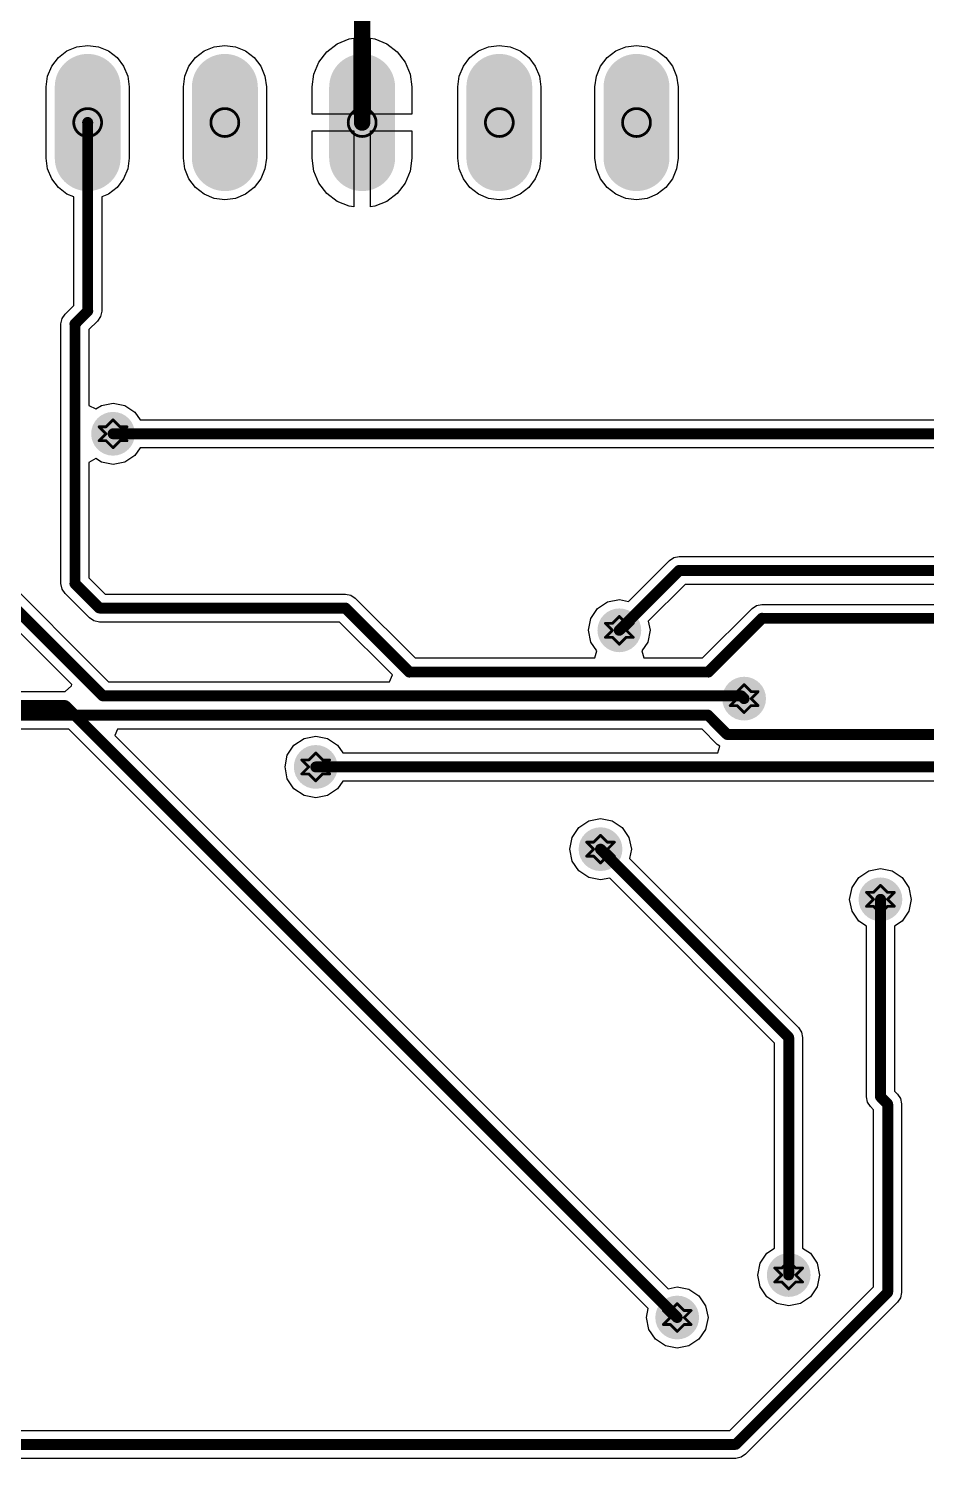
# Model space of a CAD drawing. Header units: millimetres. Extents: x -4.38 to -1.03, y 0 to 2.6.
# Drawn here: x -3.832 to -3.188, y 1.05 to 2.075 of the extents above; entities that cross this region are included whole.
import ezdxf

# ---------------------------------------------------------------- set-up
doc = ezdxf.new("R2010")
doc.units = ezdxf.units.MM
doc.header["$MEASUREMENT"] = 0
for name, color, linetype in [('BottomLayer', 5, 'Continuous'), ('DrillDrawing', 1, 'Continuous'), ('PadHoleLayer', 156, 'Continuous')]:
    doc.layers.add(name, color=color, linetype=linetype)

msp = doc.modelspace()

# ---------------------------------------------------------------- hatches: boundary and pattern name
at = {"layer": 'BottomLayer'}
h = msp.add_hatch(color=5, dxfattribs=at)
edge = h.paths.add_edge_path()
edge.add_arc((-3.7892, 2.0335), 0.0236, 0, 180)
edge.add_line((-3.8128, 2.0335), (-3.8128, 1.9823))
edge.add_arc((-3.7892, 1.9823), 0.0236, 180, 360)
edge.add_line((-3.7656, 1.9823), (-3.7656, 2.0335))
h = msp.add_hatch(color=5, dxfattribs=at)
edge = h.paths.add_edge_path()
edge.add_arc((-3.6908, 2.0335), 0.0236, 0, 180)
edge.add_line((-3.7144, 2.0335), (-3.7144, 1.9823))
edge.add_arc((-3.6908, 1.9823), 0.0236, 180, 360)
edge.add_line((-3.6671, 1.9823), (-3.6671, 2.0335))
h = msp.add_hatch(color=5, dxfattribs=at)
edge = h.paths.add_edge_path()
edge.add_arc((-3.5923, 2.0335), 0.0236, 0, 180)
edge.add_line((-3.616, 2.0335), (-3.616, 1.9823))
edge.add_arc((-3.5923, 1.9823), 0.0236, 180, 360)
edge.add_line((-3.5687, 1.9823), (-3.5687, 2.0335))
h = msp.add_hatch(color=5, dxfattribs=at)
edge = h.paths.add_edge_path()
edge.add_arc((-3.4939, 2.0335), 0.0236, 0, 180)
edge.add_line((-3.5175, 2.0335), (-3.5175, 1.9823))
edge.add_arc((-3.4939, 1.9823), 0.0236, 180, 360)
edge.add_line((-3.4703, 1.9823), (-3.4703, 2.0335))
h = msp.add_hatch(color=5, dxfattribs=at)
edge = h.paths.add_edge_path()
edge.add_arc((-3.3955, 2.0335), 0.0236, 0, 180)
edge.add_line((-3.4191, 2.0335), (-3.4191, 1.9823))
edge.add_arc((-3.3955, 1.9823), 0.0236, 180, 360)
edge.add_line((-3.3719, 1.9823), (-3.3719, 2.0335))
h = msp.add_hatch(color=5, dxfattribs=at)
edge = h.paths.add_edge_path()
edge.add_arc((-3.771, 1.7846), 0.0157, 0, 360, ccw=False)
h = msp.add_hatch(color=5, dxfattribs=at)
edge = h.paths.add_edge_path()
edge.add_arc((-3.4078, 1.6436), 0.0157, 0, 360, ccw=False)
h = msp.add_hatch(color=5, dxfattribs=at)
edge = h.paths.add_edge_path()
edge.add_arc((-3.3183, 1.5946), 0.0157, 0, 360, ccw=False)
h = msp.add_hatch(color=5, dxfattribs=at)
edge = h.paths.add_edge_path()
edge.add_arc((-3.6256, 1.5456), 0.0157, 0, 360, ccw=False)
h = msp.add_hatch(color=5, dxfattribs=at)
edge = h.paths.add_edge_path()
edge.add_arc((-3.4213, 1.4866), 0.0157, 0, 360, ccw=False)
h = msp.add_hatch(color=5, dxfattribs=at)
edge = h.paths.add_edge_path()
edge.add_arc((-3.2205, 1.4506), 0.0157, 0, 360, ccw=False)
h = msp.add_hatch(color=5, dxfattribs=at)
edge = h.paths.add_edge_path()
edge.add_arc((-3.2863, 1.1811), 0.0157, 0, 360, ccw=False)
h = msp.add_hatch(color=5, dxfattribs=at)
edge = h.paths.add_edge_path()
edge.add_arc((-3.3663, 1.1506), 0.0157, 0, 360, ccw=False)
at = {"layer": 'PadHoleLayer'}
h = msp.add_hatch(color=156, dxfattribs=at)
edge = h.paths.add_edge_path()
edge.add_arc((-3.7892, 2.0079), 0.0118, 0, 360, ccw=False)
h = msp.add_hatch(color=156, dxfattribs=at)
edge = h.paths.add_edge_path()
edge.add_arc((-3.6908, 2.0079), 0.0118, 0, 360, ccw=False)
h = msp.add_hatch(color=156, dxfattribs=at)
edge = h.paths.add_edge_path()
edge.add_arc((-3.5923, 2.0079), 0.0118, 0, 360, ccw=False)
h = msp.add_hatch(color=156, dxfattribs=at)
edge = h.paths.add_edge_path()
edge.add_arc((-3.4939, 2.0079), 0.0118, 0, 360, ccw=False)
h = msp.add_hatch(color=156, dxfattribs=at)
edge = h.paths.add_edge_path()
edge.add_arc((-3.3955, 2.0079), 0.0118, 0, 360, ccw=False)

# ---------------------------------------------------------------- linework, layer by layer
at = {"layer": 'BottomLayer'}
for p, q in [((-3.8041, 2.0593), (-3.7969, 2.0622)), ((-3.7969, 2.0622), (-3.7892, 2.0632)), ((-3.7892, 2.0632), (-3.7815, 2.0622)), ((-3.7815, 2.0622), (-3.7743, 2.0593)), ((-3.7057, 2.0593), (-3.6985, 2.0622)), ((-3.6985, 2.0622), (-3.6908, 2.0632)), ((-3.6908, 2.0632), (-3.6831, 2.0622)), ((-3.6831, 2.0622), (-3.6759, 2.0593)), ((-3.6176, 2.0587), (-3.6102, 2.0644)), ((-3.6102, 2.0644), (-3.6016, 2.068)), ((-3.6016, 2.068), (-3.5982, 2.0684)), ((-3.5982, 2.0684), (-3.5982, 2.0138)), ((-3.5864, 2.0138), (-3.5864, 2.0684)), ((-3.5864, 2.0684), (-3.5831, 2.068)), ((-3.5831, 2.068), (-3.5745, 2.0644)), ((-3.5745, 2.0644), (-3.5671, 2.0587)), ((-3.5088, 2.0593), (-3.5016, 2.0622)), ((-3.5016, 2.0622), (-3.4939, 2.0632)), ((-3.4939, 2.0632), (-3.4862, 2.0622)), ((-3.4862, 2.0622), (-3.479, 2.0593)), ((-3.4104, 2.0593), (-3.4032, 2.0622)), ((-3.4032, 2.0622), (-3.3955, 2.0632)), ((-3.3955, 2.0632), (-3.3878, 2.0622)), ((-3.3878, 2.0622), (-3.3806, 2.0593)), ((-3.815, 2.0484), (-3.8102, 2.0545)), ((-3.8102, 2.0545), (-3.8041, 2.0593)), ((-3.7743, 2.0593), (-3.7681, 2.0545)), ((-3.7681, 2.0545), (-3.7634, 2.0484)), ((-3.7166, 2.0484), (-3.7118, 2.0545)), ((-3.7118, 2.0545), (-3.7057, 2.0593)), ((-3.6759, 2.0593), (-3.6697, 2.0545)), ((-3.6697, 2.0545), (-3.665, 2.0484)), ((-3.6233, 2.0513), (-3.6176, 2.0587)), ((-3.5671, 2.0587), (-3.5614, 2.0513)), ((-3.5197, 2.0484), (-3.515, 2.0545)), ((-3.515, 2.0545), (-3.5088, 2.0593)), ((-3.479, 2.0593), (-3.4728, 2.0545)), ((-3.4728, 2.0545), (-3.4681, 2.0484)), ((-3.4213, 2.0484), (-3.4165, 2.0545)), ((-3.4165, 2.0545), (-3.4104, 2.0593)), ((-3.3806, 2.0593), (-3.3744, 2.0545)), ((-3.3744, 2.0545), (-3.3697, 2.0484)), ((-3.818, 2.0412), (-3.815, 2.0484)), ((-3.7634, 2.0484), (-3.7604, 2.0412)), ((-3.7195, 2.0412), (-3.7166, 2.0484)), ((-3.665, 2.0484), (-3.662, 2.0412)), ((-3.6281, 2.0335), (-3.6269, 2.0427)), ((-3.6269, 2.0427), (-3.6233, 2.0513)), ((-3.5614, 2.0513), (-3.5578, 2.0427)), ((-3.5578, 2.0427), (-3.5566, 2.0335)), ((-3.5227, 2.0412), (-3.5197, 2.0484)), ((-3.4681, 2.0484), (-3.4651, 2.0412)), ((-3.4243, 2.0412), (-3.4213, 2.0484)), ((-3.3697, 2.0484), (-3.3667, 2.0412)), ((-3.819, 2.0335), (-3.818, 2.0412)), ((-3.819, 1.9823), (-3.819, 2.0335)), ((-3.7604, 2.0412), (-3.7594, 2.0335)), ((-3.7594, 2.0335), (-3.7594, 1.9823)), ((-3.7205, 2.0335), (-3.7195, 2.0412)), ((-3.7205, 1.9823), (-3.7205, 2.0335)), ((-3.662, 2.0412), (-3.661, 2.0335)), ((-3.661, 2.0335), (-3.661, 1.9823)), ((-3.6281, 2.0138), (-3.6281, 2.0335)), ((-3.5566, 2.0335), (-3.5566, 2.0138)), ((-3.5237, 2.0335), (-3.5227, 2.0412)), ((-3.5237, 1.9823), (-3.5237, 2.0335)), ((-3.4651, 2.0412), (-3.4641, 2.0335)), ((-3.4641, 2.0335), (-3.4641, 1.9823)), ((-3.4253, 2.0335), (-3.4243, 2.0412)), ((-3.4253, 1.9823), (-3.4253, 2.0335)), ((-3.3667, 2.0412), (-3.3657, 2.0335)), ((-3.3657, 2.0335), (-3.3657, 1.9823)), ((-3.5982, 2.0138), (-3.6281, 2.0138)), ((-3.5566, 2.0138), (-3.5864, 2.0138)), ((-3.6281, 1.9823), (-3.6281, 2.002)), ((-3.6281, 2.002), (-3.5982, 2.002)), ((-3.5982, 2.002), (-3.5982, 1.9473)), ((-3.5864, 1.9473), (-3.5864, 2.002)), ((-3.5864, 2.002), (-3.5566, 2.002)), ((-3.5566, 2.002), (-3.5566, 1.9823)), ((-3.818, 1.9746), (-3.819, 1.9823)), ((-3.7594, 1.9823), (-3.7604, 1.9746)), ((-3.7195, 1.9746), (-3.7205, 1.9823)), ((-3.661, 1.9823), (-3.662, 1.9746)), ((-3.6269, 1.973), (-3.6281, 1.9823)), ((-3.5566, 1.9823), (-3.5578, 1.973)), ((-3.5227, 1.9746), (-3.5237, 1.9823)), ((-3.4641, 1.9823), (-3.4651, 1.9746)), ((-3.4243, 1.9746), (-3.4253, 1.9823)), ((-3.3657, 1.9823), (-3.3667, 1.9746)), ((-3.815, 1.9674), (-3.818, 1.9746)), ((-3.7604, 1.9746), (-3.7634, 1.9674)), ((-3.7166, 1.9674), (-3.7195, 1.9746)), ((-3.662, 1.9746), (-3.665, 1.9674)), ((-3.6233, 1.9644), (-3.6269, 1.973)), ((-3.5578, 1.973), (-3.5614, 1.9644)), ((-3.5197, 1.9674), (-3.5227, 1.9746)), ((-3.4651, 1.9746), (-3.4681, 1.9674)), ((-3.4213, 1.9674), (-3.4243, 1.9746)), ((-3.3667, 1.9746), (-3.3697, 1.9674)), ((-3.8102, 1.9612), (-3.815, 1.9674)), ((-3.8041, 1.9565), (-3.8102, 1.9612)), ((-3.7681, 1.9612), (-3.7743, 1.9565)), ((-3.7634, 1.9674), (-3.7681, 1.9612)), ((-3.7118, 1.9612), (-3.7166, 1.9674)), ((-3.7057, 1.9565), (-3.7118, 1.9612)), ((-3.6697, 1.9612), (-3.6759, 1.9565)), ((-3.665, 1.9674), (-3.6697, 1.9612)), ((-3.6176, 1.957), (-3.6233, 1.9644)), ((-3.5614, 1.9644), (-3.5671, 1.957)), ((-3.515, 1.9612), (-3.5197, 1.9674)), ((-3.5088, 1.9565), (-3.515, 1.9612)), ((-3.4728, 1.9612), (-3.479, 1.9565)), ((-3.4681, 1.9674), (-3.4728, 1.9612)), ((-3.4165, 1.9612), (-3.4213, 1.9674)), ((-3.4104, 1.9565), (-3.4165, 1.9612)), ((-3.3744, 1.9612), (-3.3806, 1.9565)), ((-3.3697, 1.9674), (-3.3744, 1.9612)), ((-3.7992, 1.9545), (-3.8041, 1.9565)), ((-3.7992, 1.8767), (-3.7992, 1.9545)), ((-3.7743, 1.9565), (-3.7791, 1.9545)), ((-3.7791, 1.9545), (-3.7791, 1.8726)), ((-3.6985, 1.9535), (-3.7057, 1.9565)), ((-3.6908, 1.9525), (-3.6985, 1.9535)), ((-3.6831, 1.9535), (-3.6908, 1.9525)), ((-3.6759, 1.9565), (-3.6831, 1.9535)), ((-3.6102, 1.9513), (-3.6176, 1.957)), ((-3.6016, 1.9478), (-3.6102, 1.9513)), ((-3.5745, 1.9513), (-3.5831, 1.9478)), ((-3.5671, 1.957), (-3.5745, 1.9513)), ((-3.5016, 1.9535), (-3.5088, 1.9565)), ((-3.4939, 1.9525), (-3.5016, 1.9535)), ((-3.4862, 1.9535), (-3.4939, 1.9525)), ((-3.479, 1.9565), (-3.4862, 1.9535)), ((-3.4032, 1.9535), (-3.4104, 1.9565)), ((-3.3955, 1.9525), (-3.4032, 1.9535)), ((-3.3878, 1.9535), (-3.3955, 1.9525)), ((-3.3806, 1.9565), (-3.3878, 1.9535)), ((-3.5982, 1.9473), (-3.6016, 1.9478)), ((-3.5831, 1.9478), (-3.5864, 1.9473)), ((-3.8084, 1.8634), (-3.8076, 1.8673)), ((-3.8076, 1.8673), (-3.8054, 1.8705)), ((-3.8054, 1.8705), (-3.7992, 1.8767)), ((-3.7799, 1.8687), (-3.7821, 1.8655)), ((-3.7791, 1.8726), (-3.7799, 1.8687)), ((-3.8084, 1.6771), (-3.8084, 1.8634)), ((-3.7821, 1.8655), (-3.7883, 1.8593)), ((-3.7883, 1.8593), (-3.7883, 1.805)), ((-3.976, 1.8084), (-3.7742, 1.6066)), ((-3.7794, 1.805), (-3.771, 1.8066)), ((-3.771, 1.8066), (-3.7625, 1.805)), ((-3.8006, 1.6047), (-3.9931, 1.7972)), ((-3.7883, 1.805), (-3.7833, 1.8024)), ((-3.7833, 1.8024), (-3.7794, 1.805)), ((-3.7625, 1.805), (-3.7553, 1.8002)), ((-3.7553, 1.8002), (-3.7516, 1.7946)), ((-3.7516, 1.7946), (-2.5107, 1.7946)), ((-3.7833, 1.7668), (-3.7883, 1.7641)), ((-3.7794, 1.7642), (-3.7833, 1.7668)), ((-3.7553, 1.769), (-3.7625, 1.7642)), ((-3.7516, 1.7745), (-3.7553, 1.769)), ((-2.5107, 1.7745), (-3.7516, 1.7745)), ((-3.7883, 1.7641), (-3.7883, 1.6812)), ((-3.771, 1.7625), (-3.7794, 1.7642)), ((-3.7625, 1.7642), (-3.771, 1.7625)), ((-3.4012, 1.6643), (-3.3719, 1.6937)), ((-3.3719, 1.6937), (-3.3687, 1.6958)), ((-3.3687, 1.6958), (-3.3648, 1.6966)), ((-3.3648, 1.6966), (-2.2655, 1.6966)), ((-3.8076, 1.6732), (-3.8084, 1.6771)), ((-3.8054, 1.67), (-3.8076, 1.6732)), ((-3.7883, 1.6812), (-3.7767, 1.6696)), ((-3.3607, 1.6765), (-3.3871, 1.6501)), ((-2.2613, 1.6765), (-3.3607, 1.6765)), ((-3.7879, 1.6525), (-3.8054, 1.67)), ((-3.7767, 1.6696), (-3.6043, 1.6696)), ((-3.6043, 1.6696), (-3.6005, 1.6688)), ((-3.6005, 1.6688), (-3.5972, 1.6667)), ((-3.5972, 1.6667), (-3.5543, 1.6238)), ((-3.4234, 1.6592), (-3.4163, 1.664)), ((-3.4163, 1.664), (-3.4078, 1.6656)), ((-3.4078, 1.6656), (-3.4012, 1.6643)), ((-3.3093, 1.6614), (-3.3055, 1.6622)), ((-3.3055, 1.6622), (-1.9452, 1.6622)), ((-3.7847, 1.6503), (-3.7879, 1.6525)), ((-3.4299, 1.6436), (-3.4282, 1.652)), ((-3.4282, 1.652), (-3.4234, 1.6592)), ((-3.3481, 1.6238), (-3.3126, 1.6593)), ((-3.3126, 1.6593), (-3.3093, 1.6614)), ((-3.7808, 1.6495), (-3.7847, 1.6503)), ((-3.6085, 1.6495), (-3.7808, 1.6495)), ((-3.5706, 1.6116), (-3.6085, 1.6495)), ((-3.4282, 1.6351), (-3.4299, 1.6436)), ((-3.3857, 1.6436), (-3.3874, 1.6351)), ((-3.3871, 1.6501), (-3.3857, 1.6436)), ((-3.424, 1.6288), (-3.4282, 1.6351)), ((-3.3874, 1.6351), (-3.3917, 1.6288)), ((-3.5543, 1.6238), (-3.4255, 1.6238)), ((-3.4255, 1.6238), (-3.424, 1.6288)), ((-3.3917, 1.6288), (-3.3902, 1.6238)), ((-3.3902, 1.6238), (-3.3481, 1.6238)), ((-3.5726, 1.6066), (-3.5706, 1.6116)), ((-3.8053, 1.5996), (-3.8008, 1.6037)), ((-3.8008, 1.6037), (-3.8006, 1.6047)), ((-3.7742, 1.6066), (-3.5726, 1.6066)), ((-3.91, 1.5996), (-3.8053, 1.5996)), ((-3.8027, 1.5728), (-3.9155, 1.5728)), ((-3.3871, 1.1571), (-3.8027, 1.5728)), ((-3.7678, 1.5728), (-3.7697, 1.5681)), ((-3.3485, 1.5728), (-3.7678, 1.5728)), ((-3.3376, 1.5618), (-3.3485, 1.5728)), ((-3.7697, 1.5681), (-3.3729, 1.1713)), ((-3.646, 1.554), (-3.6412, 1.5612)), ((-3.6412, 1.5612), (-3.634, 1.566)), ((-3.634, 1.566), (-3.6256, 1.5676)), ((-3.6256, 1.5676), (-3.6171, 1.566)), ((-3.6171, 1.566), (-3.61, 1.5612)), ((-3.61, 1.5612), (-3.6062, 1.5556)), ((-3.3357, 1.5606), (-3.3376, 1.5618)), ((-3.3372, 1.5556), (-3.3357, 1.5606)), ((-3.6476, 1.5456), (-3.646, 1.554)), ((-3.6062, 1.5556), (-3.3372, 1.5556)), ((-3.646, 1.5371), (-3.6476, 1.5456)), ((-3.6412, 1.53), (-3.646, 1.5371)), ((-3.634, 1.5252), (-3.6412, 1.53)), ((-3.61, 1.53), (-3.6171, 1.5252)), ((-3.6062, 1.5355), (-3.61, 1.53)), ((-2.8448, 1.5355), (-3.6062, 1.5355)), ((-3.6256, 1.5235), (-3.634, 1.5252)), ((-3.6171, 1.5252), (-3.6256, 1.5235)), ((-3.4298, 1.507), (-3.4213, 1.5086)), ((-3.4213, 1.5086), (-3.4129, 1.507)), ((-3.4417, 1.495), (-3.4369, 1.5022)), ((-3.4369, 1.5022), (-3.4298, 1.507)), ((-3.4129, 1.507), (-3.4057, 1.5022)), ((-3.4057, 1.5022), (-3.4009, 1.495)), ((-3.4434, 1.4866), (-3.4417, 1.495)), ((-3.4009, 1.495), (-3.3992, 1.4866)), ((-3.4417, 1.4781), (-3.4434, 1.4866)), ((-3.4369, 1.471), (-3.4417, 1.4781)), ((-3.3992, 1.4866), (-3.4006, 1.48)), ((-3.4006, 1.48), (-3.2792, 1.3587)), ((-3.4298, 1.4662), (-3.4369, 1.471)), ((-3.2361, 1.4663), (-3.2289, 1.471)), ((-3.2289, 1.471), (-3.2205, 1.4727)), ((-3.2205, 1.4727), (-3.212, 1.471)), ((-3.212, 1.471), (-3.2049, 1.4663)), ((-3.4213, 1.4645), (-3.4298, 1.4662)), ((-3.4147, 1.4658), (-3.4213, 1.4645)), ((-3.2964, 1.3474), (-3.4147, 1.4658)), ((-3.2426, 1.4506), (-3.2409, 1.4591)), ((-3.2409, 1.4591), (-3.2361, 1.4663)), ((-3.2049, 1.4663), (-3.2001, 1.4591)), ((-3.2001, 1.4591), (-3.1984, 1.4506)), ((-3.2409, 1.4422), (-3.2426, 1.4506)), ((-3.1984, 1.4506), (-3.2001, 1.4422)), ((-3.2361, 1.435), (-3.2409, 1.4422)), ((-3.2001, 1.4422), (-3.2049, 1.435)), ((-3.2305, 1.4313), (-3.2361, 1.435)), ((-3.2305, 1.309), (-3.2305, 1.4313)), ((-3.2049, 1.435), (-3.2104, 1.4313)), ((-3.2104, 1.4313), (-3.2104, 1.3131)), ((-3.2792, 1.3587), (-3.2771, 1.3554)), ((-3.2771, 1.3554), (-3.2763, 1.3516)), ((-3.2964, 1.2004), (-3.2964, 1.3474)), ((-3.2763, 1.3516), (-3.2763, 1.2004)), ((-3.2104, 1.3131), (-3.2082, 1.3109)), ((-3.2297, 1.3051), (-3.2305, 1.309)), ((-3.2276, 1.3019), (-3.2297, 1.3051)), ((-3.2082, 1.3109), (-3.2061, 1.3077)), ((-3.2061, 1.3077), (-3.2053, 1.3038)), ((-3.2053, 1.3038), (-3.2053, 1.1686)), ((-3.2254, 1.2997), (-3.2276, 1.3019)), ((-3.2254, 1.1727), (-3.2254, 1.2997)), ((-3.3019, 1.1967), (-3.2964, 1.2004)), ((-3.2763, 1.2004), (-3.2707, 1.1967)), ((-3.3067, 1.1896), (-3.3019, 1.1967)), ((-3.2707, 1.1967), (-3.2659, 1.1896)), ((-3.3084, 1.1811), (-3.3067, 1.1896)), ((-3.3067, 1.1727), (-3.3084, 1.1811)), ((-3.2659, 1.1896), (-3.2642, 1.1811)), ((-3.2642, 1.1811), (-3.2659, 1.1727)), ((-3.3729, 1.1713), (-3.3663, 1.1726)), ((-3.3663, 1.1726), (-3.3579, 1.171)), ((-3.3579, 1.171), (-3.3507, 1.1662)), ((-3.3285, 1.0696), (-3.2254, 1.1727)), ((-3.3019, 1.1655), (-3.3067, 1.1727)), ((-3.2659, 1.1727), (-3.2707, 1.1655)), ((-3.3507, 1.1662), (-3.3459, 1.159)), ((-3.2082, 1.1615), (-3.3172, 1.0525)), ((-3.2948, 1.1607), (-3.3019, 1.1655)), ((-3.2863, 1.159), (-3.2948, 1.1607)), ((-3.2779, 1.1607), (-3.2863, 1.159)), ((-3.2707, 1.1655), (-3.2779, 1.1607)), ((-3.2061, 1.1647), (-3.2082, 1.1615)), ((-3.2053, 1.1686), (-3.2061, 1.1647)), ((-3.3884, 1.1506), (-3.3871, 1.1571)), ((-3.3867, 1.1421), (-3.3884, 1.1506)), ((-3.3459, 1.159), (-3.3442, 1.1506)), ((-3.3442, 1.1506), (-3.3459, 1.1421)), ((-3.3819, 1.135), (-3.3867, 1.1421)), ((-3.3459, 1.1421), (-3.3507, 1.135)), ((-3.3748, 1.1302), (-3.3819, 1.135)), ((-3.3663, 1.1285), (-3.3748, 1.1302)), ((-3.3579, 1.1302), (-3.3663, 1.1285)), ((-3.3507, 1.135), (-3.3579, 1.1302)), ((-3.886, 1.0696), (-3.3285, 1.0696)), ((-3.3243, 1.0495), (-3.886, 1.0495)), ((-3.3205, 1.0503), (-3.3243, 1.0495)), ((-3.3172, 1.0525), (-3.3205, 1.0503))]:
    msp.add_line(p, q, dxfattribs=at)
for points, const_width in [([(-3.5923, 2.0079), (-3.5923, 2.1271)], 0.0118), ([(-3.7892, 1.8726), (-3.7892, 2.0079)], 0.00787), ([(-3.7892, 1.8726), (-3.7983, 1.8634)], 0.00787), ([(-3.7983, 1.6771), (-3.7983, 1.8634)], 0.00787), ([(-3.7783, 1.5966), (-3.986, 1.8043)], 0.00787), ([(-2.4913, 1.7846), (-3.771, 1.7846)], 0.00787), ([(-3.3648, 1.6866), (-3.4078, 1.6436)], 0.00787), ([(-2.2613, 1.6866), (-3.3648, 1.6866)], 0.00787), ([(-3.7808, 1.6596), (-3.7983, 1.6771)], 0.00787), ([(-3.6043, 1.6596), (-3.7808, 1.6596)], 0.00787), ([(-3.5585, 1.6137), (-3.6043, 1.6596)], 0.00787), ([(-3.3055, 1.6522), (-3.3439, 1.6137)], 0.00787), ([(-1.9452, 1.6522), (-3.3055, 1.6522)], 0.00787), ([(-3.3439, 1.6137), (-3.5585, 1.6137)], 0.00787), ([(-3.3203, 1.5966), (-3.7783, 1.5966)], 0.00787), ([(-3.3183, 1.5946), (-3.3203, 1.5966)], 0.00787), ([(-3.8053, 1.5896), (-3.9293, 1.5896)], 0.00787), ([(-3.7985, 1.5828), (-3.8053, 1.5896)], 0.00787), ([(-3.7985, 1.5828), (-3.9225, 1.5828)], 0.00787), ([(-3.3443, 1.5828), (-3.7985, 1.5828)], 0.00787), ([(-3.3663, 1.1506), (-3.7985, 1.5828)], 0.00787), ([(-3.3305, 1.5689), (-3.3443, 1.5828)], 0.00787), ([(-2.8726, 1.5689), (-3.3305, 1.5689)], 0.00787), ([(-2.8448, 1.5456), (-3.6256, 1.5456)], 0.00787), ([(-3.2863, 1.3516), (-3.4213, 1.4866)], 0.00787), ([(-3.2205, 1.309), (-3.2205, 1.4506)], 0.00787), ([(-3.2863, 1.1811), (-3.2863, 1.3516)], 0.00787), ([(-3.2153, 1.3038), (-3.2205, 1.309)], 0.00787), ([(-3.2153, 1.1686), (-3.2153, 1.3038)], 0.00787), ([(-3.2153, 1.1686), (-3.3243, 1.0596)], 0.00787), ([(-3.3243, 1.0596), (-3.9053, 1.0596)], 0.00787)]:
    msp.add_lwpolyline(points, dxfattribs=dict(at, const_width=const_width))
for points, const_width in [([(-3.7872, 2.0079, -1), (-3.7912, 2.0079, -1)], 0.00394), ([(-3.5894, 2.0079, -1), (-3.5953, 2.0079, -1)], 0.00591), ([(-3.7964, 1.8634, -1), (-3.8003, 1.8634, -1)], 0.00394), ([(-3.7964, 1.8634, -1), (-3.8003, 1.8634, -1)], 0.00394), ([(-3.7872, 1.8726, -1), (-3.7912, 1.8726, -1)], 0.00394), ([(-3.7872, 1.8726, -1), (-3.7912, 1.8726, -1)], 0.00394), ([(-3.769, 1.7846, -1), (-3.7729, 1.7846, -1)], 0.00394), ([(-3.3629, 1.6866, -1), (-3.3668, 1.6866, -1)], 0.00394), ([(-3.3629, 1.6866, -1), (-3.3668, 1.6866, -1)], 0.00394), ([(-3.7964, 1.6771, -1), (-3.8003, 1.6771, -1)], 0.00394), ([(-3.7964, 1.6771, -1), (-3.8003, 1.6771, -1)], 0.00394), ([(-3.7789, 1.6596, -1), (-3.7828, 1.6596, -1)], 0.00394), ([(-3.7789, 1.6596, -1), (-3.7828, 1.6596, -1)], 0.00394), ([(-3.6024, 1.6596, -1), (-3.6063, 1.6596, -1)], 0.00394), ([(-3.6024, 1.6596, -1), (-3.6063, 1.6596, -1)], 0.00394), ([(-3.3035, 1.6522, -1), (-3.3075, 1.6522, -1)], 0.00394), ([(-3.3035, 1.6522, -1), (-3.3075, 1.6522, -1)], 0.00394), ([(-3.4059, 1.6436, -1), (-3.4098, 1.6436, -1)], 0.00394), ([(-3.5565, 1.6137, -1), (-3.5605, 1.6137, -1)], 0.00394), ([(-3.5565, 1.6137, -1), (-3.5605, 1.6137, -1)], 0.00394), ([(-3.3419, 1.6137, -1), (-3.3459, 1.6137, -1)], 0.00394), ([(-3.3419, 1.6137, -1), (-3.3459, 1.6137, -1)], 0.00394), ([(-3.7764, 1.5966, -1), (-3.7803, 1.5966, -1)], 0.00394), ([(-3.7764, 1.5966, -1), (-3.7803, 1.5966, -1)], 0.00394), ([(-3.3184, 1.5966, -1), (-3.3223, 1.5966, -1)], 0.00394), ([(-3.3184, 1.5966, -1), (-3.3223, 1.5966, -1)], 0.00394), ([(-3.8034, 1.5896, -1), (-3.8073, 1.5896, -1)], 0.00394), ([(-3.8034, 1.5896, -1), (-3.8073, 1.5896, -1)], 0.00394), ([(-3.3164, 1.5946, -1), (-3.3203, 1.5946, -1)], 0.00394), ([(-3.7966, 1.5828, -1), (-3.8005, 1.5828, -1)], 0.00394), ([(-3.7966, 1.5828, -1), (-3.8005, 1.5828, -1)], 0.00394), ([(-3.7966, 1.5828, -1), (-3.8005, 1.5828, -1)], 0.00394), ([(-3.7966, 1.5828, -1), (-3.8005, 1.5828, -1)], 0.00394), ([(-3.3424, 1.5828, -1), (-3.3463, 1.5828, -1)], 0.00394), ([(-3.3424, 1.5828, -1), (-3.3463, 1.5828, -1)], 0.00394), ([(-3.3285, 1.5689, -1), (-3.3324, 1.5689, -1)], 0.00394), ([(-3.3285, 1.5689, -1), (-3.3324, 1.5689, -1)], 0.00394), ([(-3.6236, 1.5456, -1), (-3.6275, 1.5456, -1)], 0.00394), ([(-3.4194, 1.4866, -1), (-3.4233, 1.4866, -1)], 0.00394), ([(-3.2185, 1.4506, -1), (-3.2224, 1.4506, -1)], 0.00394), ([(-3.2844, 1.3516, -1), (-3.2883, 1.3516, -1)], 0.00394), ([(-3.2844, 1.3516, -1), (-3.2883, 1.3516, -1)], 0.00394), ([(-3.2185, 1.309, -1), (-3.2224, 1.309, -1)], 0.00394), ([(-3.2185, 1.309, -1), (-3.2224, 1.309, -1)], 0.00394), ([(-3.2134, 1.3038, -1), (-3.2173, 1.3038, -1)], 0.00394), ([(-3.2134, 1.3038, -1), (-3.2173, 1.3038, -1)], 0.00394), ([(-3.2844, 1.1811, -1), (-3.2883, 1.1811, -1)], 0.00394), ([(-3.2134, 1.1686, -1), (-3.2173, 1.1686, -1)], 0.00394), ([(-3.2134, 1.1686, -1), (-3.2173, 1.1686, -1)], 0.00394), ([(-3.3644, 1.1506, -1), (-3.3683, 1.1506, -1)], 0.00394), ([(-3.3224, 1.0596, -1), (-3.3263, 1.0596, -1)], 0.00394), ([(-3.3224, 1.0596, -1), (-3.3263, 1.0596, -1)], 0.00394)]:
    msp.add_lwpolyline(points, format="xyb", close=True, dxfattribs=dict(at, const_width=const_width))
at = {"layer": 'DrillDrawing'}
for points, const_width in [([(-3.7992, 2.0079, -1), (-3.7792, 2.0079, -1)], 0.002), ([(-3.7008, 2.0079, -1), (-3.6808, 2.0079, -1)], 0.002), ([(-3.6023, 2.0079, -1), (-3.5823, 2.0079, -1)], 0.002), ([(-3.5039, 2.0079, -1), (-3.4839, 2.0079, -1)], 0.002), ([(-3.4055, 2.0079, -1), (-3.3855, 2.0079, -1)], 0.002), ([(-3.7987, 2.0079, -1), (-3.7997, 2.0079, -1)], 0.001), ([(-3.7787, 2.0079, -1), (-3.7797, 2.0079, -1)], 0.001), ([(-3.7003, 2.0079, -1), (-3.7013, 2.0079, -1)], 0.001), ([(-3.6803, 2.0079, -1), (-3.6813, 2.0079, -1)], 0.001), ([(-3.6018, 2.0079, -1), (-3.6028, 2.0079, -1)], 0.001), ([(-3.5818, 2.0079, -1), (-3.5828, 2.0079, -1)], 0.001), ([(-3.5034, 2.0079, -1), (-3.5044, 2.0079, -1)], 0.001), ([(-3.4834, 2.0079, -1), (-3.4844, 2.0079, -1)], 0.001), ([(-3.405, 2.0079, -1), (-3.406, 2.0079, -1)], 0.001), ([(-3.385, 2.0079, -1), (-3.386, 2.0079, -1)], 0.001), ([(-3.7705, 1.7946, -1), (-3.7715, 1.7946, -1)], 0.001), ([(-3.7705, 1.7946, -1), (-3.7715, 1.7946, -1)], 0.001), ([(-3.7805, 1.7896, -1), (-3.7815, 1.7896, -1)], 0.001), ([(-3.7805, 1.7896, -1), (-3.7815, 1.7896, -1)], 0.001), ([(-3.7755, 1.7896, -1), (-3.7765, 1.7896, -1)], 0.001), ([(-3.7755, 1.7896, -1), (-3.7765, 1.7896, -1)], 0.001), ([(-3.7755, 1.7846, -1), (-3.7765, 1.7846, -1)], 0.001), ([(-3.7755, 1.7846, -1), (-3.7765, 1.7846, -1)], 0.001), ([(-3.7655, 1.7896, -1), (-3.7665, 1.7896, -1)], 0.001), ([(-3.7655, 1.7896, -1), (-3.7665, 1.7896, -1)], 0.001), ([(-3.7655, 1.7846, -1), (-3.7665, 1.7846, -1)], 0.001), ([(-3.7655, 1.7846, -1), (-3.7665, 1.7846, -1)], 0.001), ([(-3.7605, 1.7896, -1), (-3.7615, 1.7896, -1)], 0.001), ([(-3.7605, 1.7896, -1), (-3.7615, 1.7896, -1)], 0.001), ([(-3.7805, 1.7796, -1), (-3.7815, 1.7796, -1)], 0.001), ([(-3.7805, 1.7796, -1), (-3.7815, 1.7796, -1)], 0.001), ([(-3.7755, 1.7796, -1), (-3.7765, 1.7796, -1)], 0.001), ([(-3.7755, 1.7796, -1), (-3.7765, 1.7796, -1)], 0.001), ([(-3.7705, 1.7746, -1), (-3.7715, 1.7746, -1)], 0.001), ([(-3.7705, 1.7746, -1), (-3.7715, 1.7746, -1)], 0.001), ([(-3.7655, 1.7796, -1), (-3.7665, 1.7796, -1)], 0.001), ([(-3.7655, 1.7796, -1), (-3.7665, 1.7796, -1)], 0.001), ([(-3.7605, 1.7796, -1), (-3.7615, 1.7796, -1)], 0.001), ([(-3.7605, 1.7796, -1), (-3.7615, 1.7796, -1)], 0.001), ([(-3.4073, 1.6536, -1), (-3.4083, 1.6536, -1)], 0.001), ([(-3.4073, 1.6536, -1), (-3.4083, 1.6536, -1)], 0.001), ([(-3.4173, 1.6486, -1), (-3.4183, 1.6486, -1)], 0.001), ([(-3.4173, 1.6486, -1), (-3.4183, 1.6486, -1)], 0.001), ([(-3.4123, 1.6486, -1), (-3.4133, 1.6486, -1)], 0.001), ([(-3.4123, 1.6486, -1), (-3.4133, 1.6486, -1)], 0.001), ([(-3.4123, 1.6436, -1), (-3.4133, 1.6436, -1)], 0.001), ([(-3.4123, 1.6436, -1), (-3.4133, 1.6436, -1)], 0.001), ([(-3.4023, 1.6486, -1), (-3.4033, 1.6486, -1)], 0.001), ([(-3.4023, 1.6486, -1), (-3.4033, 1.6486, -1)], 0.001), ([(-3.4023, 1.6436, -1), (-3.4033, 1.6436, -1)], 0.001), ([(-3.4023, 1.6436, -1), (-3.4033, 1.6436, -1)], 0.001), ([(-3.3973, 1.6486, -1), (-3.3983, 1.6486, -1)], 0.001), ([(-3.3973, 1.6486, -1), (-3.3983, 1.6486, -1)], 0.001), ([(-3.4173, 1.6386, -1), (-3.4183, 1.6386, -1)], 0.001), ([(-3.4173, 1.6386, -1), (-3.4183, 1.6386, -1)], 0.001), ([(-3.4123, 1.6386, -1), (-3.4133, 1.6386, -1)], 0.001), ([(-3.4123, 1.6386, -1), (-3.4133, 1.6386, -1)], 0.001), ([(-3.4073, 1.6336, -1), (-3.4083, 1.6336, -1)], 0.001), ([(-3.4073, 1.6336, -1), (-3.4083, 1.6336, -1)], 0.001), ([(-3.4023, 1.6386, -1), (-3.4033, 1.6386, -1)], 0.001), ([(-3.4023, 1.6386, -1), (-3.4033, 1.6386, -1)], 0.001), ([(-3.3973, 1.6386, -1), (-3.3983, 1.6386, -1)], 0.001), ([(-3.3973, 1.6386, -1), (-3.3983, 1.6386, -1)], 0.001), ([(-3.3278, 1.5996, -1), (-3.3288, 1.5996, -1)], 0.001), ([(-3.3278, 1.5996, -1), (-3.3288, 1.5996, -1)], 0.001), ([(-3.3228, 1.5996, -1), (-3.3238, 1.5996, -1)], 0.001), ([(-3.3228, 1.5996, -1), (-3.3238, 1.5996, -1)], 0.001), ([(-3.3178, 1.6046, -1), (-3.3188, 1.6046, -1)], 0.001), ([(-3.3178, 1.6046, -1), (-3.3188, 1.6046, -1)], 0.001), ([(-3.3128, 1.5996, -1), (-3.3138, 1.5996, -1)], 0.001), ([(-3.3128, 1.5996, -1), (-3.3138, 1.5996, -1)], 0.001), ([(-3.3078, 1.5996, -1), (-3.3088, 1.5996, -1)], 0.001), ([(-3.3078, 1.5996, -1), (-3.3088, 1.5996, -1)], 0.001), ([(-3.3278, 1.5896, -1), (-3.3288, 1.5896, -1)], 0.001), ([(-3.3278, 1.5896, -1), (-3.3288, 1.5896, -1)], 0.001), ([(-3.3228, 1.5946, -1), (-3.3238, 1.5946, -1)], 0.001), ([(-3.3228, 1.5946, -1), (-3.3238, 1.5946, -1)], 0.001), ([(-3.3228, 1.5896, -1), (-3.3238, 1.5896, -1)], 0.001), ([(-3.3228, 1.5896, -1), (-3.3238, 1.5896, -1)], 0.001), ([(-3.3128, 1.5946, -1), (-3.3138, 1.5946, -1)], 0.001), ([(-3.3128, 1.5946, -1), (-3.3138, 1.5946, -1)], 0.001), ([(-3.3128, 1.5896, -1), (-3.3138, 1.5896, -1)], 0.001), ([(-3.3128, 1.5896, -1), (-3.3138, 1.5896, -1)], 0.001), ([(-3.3078, 1.5896, -1), (-3.3088, 1.5896, -1)], 0.001), ([(-3.3078, 1.5896, -1), (-3.3088, 1.5896, -1)], 0.001), ([(-3.3178, 1.5846, -1), (-3.3188, 1.5846, -1)], 0.001), ([(-3.3178, 1.5846, -1), (-3.3188, 1.5846, -1)], 0.001), ([(-3.6351, 1.5506, -1), (-3.6361, 1.5506, -1)], 0.001), ([(-3.6351, 1.5506, -1), (-3.6361, 1.5506, -1)], 0.001), ([(-3.6301, 1.5506, -1), (-3.6311, 1.5506, -1)], 0.001), ([(-3.6301, 1.5506, -1), (-3.6311, 1.5506, -1)], 0.001), ([(-3.6251, 1.5556, -1), (-3.6261, 1.5556, -1)], 0.001), ([(-3.6251, 1.5556, -1), (-3.6261, 1.5556, -1)], 0.001), ([(-3.6201, 1.5506, -1), (-3.6211, 1.5506, -1)], 0.001), ([(-3.6201, 1.5506, -1), (-3.6211, 1.5506, -1)], 0.001), ([(-3.6151, 1.5506, -1), (-3.6161, 1.5506, -1)], 0.001), ([(-3.6151, 1.5506, -1), (-3.6161, 1.5506, -1)], 0.001), ([(-3.6351, 1.5406, -1), (-3.6361, 1.5406, -1)], 0.001), ([(-3.6351, 1.5406, -1), (-3.6361, 1.5406, -1)], 0.001), ([(-3.6301, 1.5456, -1), (-3.6311, 1.5456, -1)], 0.001), ([(-3.6301, 1.5456, -1), (-3.6311, 1.5456, -1)], 0.001), ([(-3.6301, 1.5406, -1), (-3.6311, 1.5406, -1)], 0.001), ([(-3.6301, 1.5406, -1), (-3.6311, 1.5406, -1)], 0.001), ([(-3.6201, 1.5456, -1), (-3.6211, 1.5456, -1)], 0.001), ([(-3.6201, 1.5456, -1), (-3.6211, 1.5456, -1)], 0.001), ([(-3.6201, 1.5406, -1), (-3.6211, 1.5406, -1)], 0.001), ([(-3.6201, 1.5406, -1), (-3.6211, 1.5406, -1)], 0.001), ([(-3.6151, 1.5406, -1), (-3.6161, 1.5406, -1)], 0.001), ([(-3.6151, 1.5406, -1), (-3.6161, 1.5406, -1)], 0.001), ([(-3.6251, 1.5356, -1), (-3.6261, 1.5356, -1)], 0.001), ([(-3.6251, 1.5356, -1), (-3.6261, 1.5356, -1)], 0.001), ([(-3.4308, 1.4916, -1), (-3.4318, 1.4916, -1)], 0.001), ([(-3.4308, 1.4916, -1), (-3.4318, 1.4916, -1)], 0.001), ([(-3.4258, 1.4916, -1), (-3.4268, 1.4916, -1)], 0.001), ([(-3.4258, 1.4916, -1), (-3.4268, 1.4916, -1)], 0.001), ([(-3.4258, 1.4866, -1), (-3.4268, 1.4866, -1)], 0.001), ([(-3.4258, 1.4866, -1), (-3.4268, 1.4866, -1)], 0.001), ([(-3.4208, 1.4966, -1), (-3.4218, 1.4966, -1)], 0.001), ([(-3.4208, 1.4966, -1), (-3.4218, 1.4966, -1)], 0.001), ([(-3.4158, 1.4916, -1), (-3.4168, 1.4916, -1)], 0.001), ([(-3.4158, 1.4916, -1), (-3.4168, 1.4916, -1)], 0.001), ([(-3.4158, 1.4866, -1), (-3.4168, 1.4866, -1)], 0.001), ([(-3.4158, 1.4866, -1), (-3.4168, 1.4866, -1)], 0.001), ([(-3.4108, 1.4916, -1), (-3.4118, 1.4916, -1)], 0.001), ([(-3.4108, 1.4916, -1), (-3.4118, 1.4916, -1)], 0.001), ([(-3.4308, 1.4816, -1), (-3.4318, 1.4816, -1)], 0.001), ([(-3.4308, 1.4816, -1), (-3.4318, 1.4816, -1)], 0.001), ([(-3.4258, 1.4816, -1), (-3.4268, 1.4816, -1)], 0.001), ([(-3.4258, 1.4816, -1), (-3.4268, 1.4816, -1)], 0.001), ([(-3.4208, 1.4766, -1), (-3.4218, 1.4766, -1)], 0.001), ([(-3.4208, 1.4766, -1), (-3.4218, 1.4766, -1)], 0.001), ([(-3.4158, 1.4816, -1), (-3.4168, 1.4816, -1)], 0.001), ([(-3.4158, 1.4816, -1), (-3.4168, 1.4816, -1)], 0.001), ([(-3.4108, 1.4816, -1), (-3.4118, 1.4816, -1)], 0.001), ([(-3.4108, 1.4816, -1), (-3.4118, 1.4816, -1)], 0.001), ([(-3.23, 1.4556, -1), (-3.231, 1.4556, -1)], 0.001), ([(-3.23, 1.4556, -1), (-3.231, 1.4556, -1)], 0.001), ([(-3.225, 1.4556, -1), (-3.226, 1.4556, -1)], 0.001), ([(-3.225, 1.4556, -1), (-3.226, 1.4556, -1)], 0.001), ([(-3.22, 1.4606, -1), (-3.221, 1.4606, -1)], 0.001), ([(-3.22, 1.4606, -1), (-3.221, 1.4606, -1)], 0.001), ([(-3.215, 1.4556, -1), (-3.216, 1.4556, -1)], 0.001), ([(-3.215, 1.4556, -1), (-3.216, 1.4556, -1)], 0.001), ([(-3.21, 1.4556, -1), (-3.211, 1.4556, -1)], 0.001), ([(-3.21, 1.4556, -1), (-3.211, 1.4556, -1)], 0.001), ([(-3.23, 1.4456, -1), (-3.231, 1.4456, -1)], 0.001), ([(-3.23, 1.4456, -1), (-3.231, 1.4456, -1)], 0.001), ([(-3.225, 1.4506, -1), (-3.226, 1.4506, -1)], 0.001), ([(-3.225, 1.4506, -1), (-3.226, 1.4506, -1)], 0.001), ([(-3.225, 1.4456, -1), (-3.226, 1.4456, -1)], 0.001), ([(-3.225, 1.4456, -1), (-3.226, 1.4456, -1)], 0.001), ([(-3.215, 1.4506, -1), (-3.216, 1.4506, -1)], 0.001), ([(-3.215, 1.4506, -1), (-3.216, 1.4506, -1)], 0.001), ([(-3.215, 1.4456, -1), (-3.216, 1.4456, -1)], 0.001), ([(-3.215, 1.4456, -1), (-3.216, 1.4456, -1)], 0.001), ([(-3.21, 1.4456, -1), (-3.211, 1.4456, -1)], 0.001), ([(-3.21, 1.4456, -1), (-3.211, 1.4456, -1)], 0.001), ([(-3.22, 1.4406, -1), (-3.221, 1.4406, -1)], 0.001), ([(-3.22, 1.4406, -1), (-3.221, 1.4406, -1)], 0.001), ([(-3.2858, 1.1911, -1), (-3.2868, 1.1911, -1)], 0.001), ([(-3.2858, 1.1911, -1), (-3.2868, 1.1911, -1)], 0.001), ([(-3.2958, 1.1861, -1), (-3.2968, 1.1861, -1)], 0.001), ([(-3.2958, 1.1861, -1), (-3.2968, 1.1861, -1)], 0.001), ([(-3.2908, 1.1861, -1), (-3.2918, 1.1861, -1)], 0.001), ([(-3.2908, 1.1861, -1), (-3.2918, 1.1861, -1)], 0.001), ([(-3.2908, 1.1811, -1), (-3.2918, 1.1811, -1)], 0.001), ([(-3.2908, 1.1811, -1), (-3.2918, 1.1811, -1)], 0.001), ([(-3.2808, 1.1861, -1), (-3.2818, 1.1861, -1)], 0.001), ([(-3.2808, 1.1861, -1), (-3.2818, 1.1861, -1)], 0.001), ([(-3.2808, 1.1811, -1), (-3.2818, 1.1811, -1)], 0.001), ([(-3.2808, 1.1811, -1), (-3.2818, 1.1811, -1)], 0.001), ([(-3.2758, 1.1861, -1), (-3.2768, 1.1861, -1)], 0.001), ([(-3.2758, 1.1861, -1), (-3.2768, 1.1861, -1)], 0.001), ([(-3.2958, 1.1761, -1), (-3.2968, 1.1761, -1)], 0.001), ([(-3.2958, 1.1761, -1), (-3.2968, 1.1761, -1)], 0.001), ([(-3.2908, 1.1761, -1), (-3.2918, 1.1761, -1)], 0.001), ([(-3.2908, 1.1761, -1), (-3.2918, 1.1761, -1)], 0.001), ([(-3.2858, 1.1711, -1), (-3.2868, 1.1711, -1)], 0.001), ([(-3.2858, 1.1711, -1), (-3.2868, 1.1711, -1)], 0.001), ([(-3.2808, 1.1761, -1), (-3.2818, 1.1761, -1)], 0.001), ([(-3.2808, 1.1761, -1), (-3.2818, 1.1761, -1)], 0.001), ([(-3.2758, 1.1761, -1), (-3.2768, 1.1761, -1)], 0.001), ([(-3.2758, 1.1761, -1), (-3.2768, 1.1761, -1)], 0.001), ([(-3.3658, 1.1606, -1), (-3.3668, 1.1606, -1)], 0.001), ([(-3.3658, 1.1606, -1), (-3.3668, 1.1606, -1)], 0.001), ([(-3.3758, 1.1556, -1), (-3.3768, 1.1556, -1)], 0.001), ([(-3.3758, 1.1556, -1), (-3.3768, 1.1556, -1)], 0.001), ([(-3.3708, 1.1556, -1), (-3.3718, 1.1556, -1)], 0.001), ([(-3.3708, 1.1556, -1), (-3.3718, 1.1556, -1)], 0.001), ([(-3.3708, 1.1506, -1), (-3.3718, 1.1506, -1)], 0.001), ([(-3.3708, 1.1506, -1), (-3.3718, 1.1506, -1)], 0.001), ([(-3.3608, 1.1556, -1), (-3.3618, 1.1556, -1)], 0.001), ([(-3.3608, 1.1556, -1), (-3.3618, 1.1556, -1)], 0.001), ([(-3.3608, 1.1506, -1), (-3.3618, 1.1506, -1)], 0.001), ([(-3.3608, 1.1506, -1), (-3.3618, 1.1506, -1)], 0.001), ([(-3.3558, 1.1556, -1), (-3.3568, 1.1556, -1)], 0.001), ([(-3.3558, 1.1556, -1), (-3.3568, 1.1556, -1)], 0.001), ([(-3.3758, 1.1456, -1), (-3.3768, 1.1456, -1)], 0.001), ([(-3.3758, 1.1456, -1), (-3.3768, 1.1456, -1)], 0.001), ([(-3.3708, 1.1456, -1), (-3.3718, 1.1456, -1)], 0.001), ([(-3.3708, 1.1456, -1), (-3.3718, 1.1456, -1)], 0.001), ([(-3.3658, 1.1406, -1), (-3.3668, 1.1406, -1)], 0.001), ([(-3.3658, 1.1406, -1), (-3.3668, 1.1406, -1)], 0.001), ([(-3.3608, 1.1456, -1), (-3.3618, 1.1456, -1)], 0.001), ([(-3.3608, 1.1456, -1), (-3.3618, 1.1456, -1)], 0.001), ([(-3.3558, 1.1456, -1), (-3.3568, 1.1456, -1)], 0.001), ([(-3.3558, 1.1456, -1), (-3.3568, 1.1456, -1)], 0.001)]:
    msp.add_lwpolyline(points, format="xyb", close=True, dxfattribs=dict(at, const_width=const_width))
at = {"layer": 'DrillDrawing', "const_width": 0.002}
for points in [[(-3.771, 1.7946), (-3.776, 1.7896)], [(-3.766, 1.7896), (-3.771, 1.7946)], [(-3.776, 1.7896), (-3.781, 1.7896)], [(-3.776, 1.7846), (-3.781, 1.7896)], [(-3.776, 1.7846), (-3.781, 1.7796)], [(-3.761, 1.7896), (-3.766, 1.7846)], [(-3.761, 1.7896), (-3.766, 1.7896)], [(-3.761, 1.7796), (-3.766, 1.7846)], [(-3.776, 1.7796), (-3.781, 1.7796)], [(-3.771, 1.7746), (-3.776, 1.7796)], [(-3.766, 1.7796), (-3.771, 1.7746)], [(-3.761, 1.7796), (-3.766, 1.7796)], [(-3.4078, 1.6536), (-3.4128, 1.6486)], [(-3.4028, 1.6486), (-3.4078, 1.6536)], [(-3.4128, 1.6486), (-3.4178, 1.6486)], [(-3.4128, 1.6436), (-3.4178, 1.6486)], [(-3.4128, 1.6436), (-3.4178, 1.6386)], [(-3.3978, 1.6486), (-3.4028, 1.6436)], [(-3.3978, 1.6486), (-3.4028, 1.6486)], [(-3.3978, 1.6386), (-3.4028, 1.6436)], [(-3.4128, 1.6386), (-3.4178, 1.6386)], [(-3.4078, 1.6336), (-3.4128, 1.6386)], [(-3.4028, 1.6386), (-3.4078, 1.6336)], [(-3.3978, 1.6386), (-3.4028, 1.6386)], [(-3.3233, 1.5996), (-3.3283, 1.5996)], [(-3.3233, 1.5946), (-3.3283, 1.5996)], [(-3.3183, 1.6046), (-3.3233, 1.5996)], [(-3.3133, 1.5996), (-3.3183, 1.6046)], [(-3.3083, 1.5996), (-3.3133, 1.5946)], [(-3.3083, 1.5996), (-3.3133, 1.5996)], [(-3.3233, 1.5946), (-3.3283, 1.5896)], [(-3.3233, 1.5896), (-3.3283, 1.5896)], [(-3.3183, 1.5846), (-3.3233, 1.5896)], [(-3.3133, 1.5896), (-3.3183, 1.5846)], [(-3.3083, 1.5896), (-3.3133, 1.5946)], [(-3.3083, 1.5896), (-3.3133, 1.5896)], [(-3.6306, 1.5506), (-3.6356, 1.5506)], [(-3.6306, 1.5456), (-3.6356, 1.5506)], [(-3.6256, 1.5556), (-3.6306, 1.5506)], [(-3.6206, 1.5506), (-3.6256, 1.5556)], [(-3.6156, 1.5506), (-3.6206, 1.5456)], [(-3.6156, 1.5506), (-3.6206, 1.5506)], [(-3.6306, 1.5456), (-3.6356, 1.5406)], [(-3.6306, 1.5406), (-3.6356, 1.5406)], [(-3.6256, 1.5356), (-3.6306, 1.5406)], [(-3.6206, 1.5406), (-3.6256, 1.5356)], [(-3.6156, 1.5406), (-3.6206, 1.5456)], [(-3.6156, 1.5406), (-3.6206, 1.5406)], [(-3.4263, 1.4916), (-3.4313, 1.4916)], [(-3.4263, 1.4866), (-3.4313, 1.4916)], [(-3.4263, 1.4866), (-3.4313, 1.4816)], [(-3.4213, 1.4966), (-3.4263, 1.4916)], [(-3.4163, 1.4916), (-3.4213, 1.4966)], [(-3.4113, 1.4916), (-3.4163, 1.4866)], [(-3.4113, 1.4916), (-3.4163, 1.4916)], [(-3.4113, 1.4816), (-3.4163, 1.4866)], [(-3.4263, 1.4816), (-3.4313, 1.4816)], [(-3.4213, 1.4766), (-3.4263, 1.4816)], [(-3.4163, 1.4816), (-3.4213, 1.4766)], [(-3.4113, 1.4816), (-3.4163, 1.4816)], [(-3.2255, 1.4556), (-3.2305, 1.4556)], [(-3.2255, 1.4506), (-3.2305, 1.4556)], [(-3.2205, 1.4606), (-3.2255, 1.4556)], [(-3.2155, 1.4556), (-3.2205, 1.4606)], [(-3.2105, 1.4556), (-3.2155, 1.4506)], [(-3.2105, 1.4556), (-3.2155, 1.4556)], [(-3.2255, 1.4506), (-3.2305, 1.4456)], [(-3.2255, 1.4456), (-3.2305, 1.4456)], [(-3.2205, 1.4406), (-3.2255, 1.4456)], [(-3.2155, 1.4456), (-3.2205, 1.4406)], [(-3.2105, 1.4456), (-3.2155, 1.4506)], [(-3.2105, 1.4456), (-3.2155, 1.4456)], [(-3.2863, 1.1911), (-3.2913, 1.1861)], [(-3.2813, 1.1861), (-3.2863, 1.1911)], [(-3.2913, 1.1861), (-3.2963, 1.1861)], [(-3.2913, 1.1811), (-3.2963, 1.1861)], [(-3.2913, 1.1811), (-3.2963, 1.1761)], [(-3.2763, 1.1861), (-3.2813, 1.1811)], [(-3.2763, 1.1861), (-3.2813, 1.1861)], [(-3.2763, 1.1761), (-3.2813, 1.1811)], [(-3.2913, 1.1761), (-3.2963, 1.1761)], [(-3.2863, 1.1711), (-3.2913, 1.1761)], [(-3.2813, 1.1761), (-3.2863, 1.1711)], [(-3.2763, 1.1761), (-3.2813, 1.1761)], [(-3.3663, 1.1606), (-3.3713, 1.1556)], [(-3.3613, 1.1556), (-3.3663, 1.1606)], [(-3.3713, 1.1556), (-3.3763, 1.1556)], [(-3.3713, 1.1506), (-3.3763, 1.1556)], [(-3.3713, 1.1506), (-3.3763, 1.1456)], [(-3.3563, 1.1556), (-3.3613, 1.1506)], [(-3.3563, 1.1556), (-3.3613, 1.1556)], [(-3.3563, 1.1456), (-3.3613, 1.1506)], [(-3.3713, 1.1456), (-3.3763, 1.1456)], [(-3.3663, 1.1406), (-3.3713, 1.1456)], [(-3.3613, 1.1456), (-3.3663, 1.1406)], [(-3.3563, 1.1456), (-3.3613, 1.1456)]]:
    msp.add_lwpolyline(points, dxfattribs=at)

doc.saveas('drawing.dxf')
